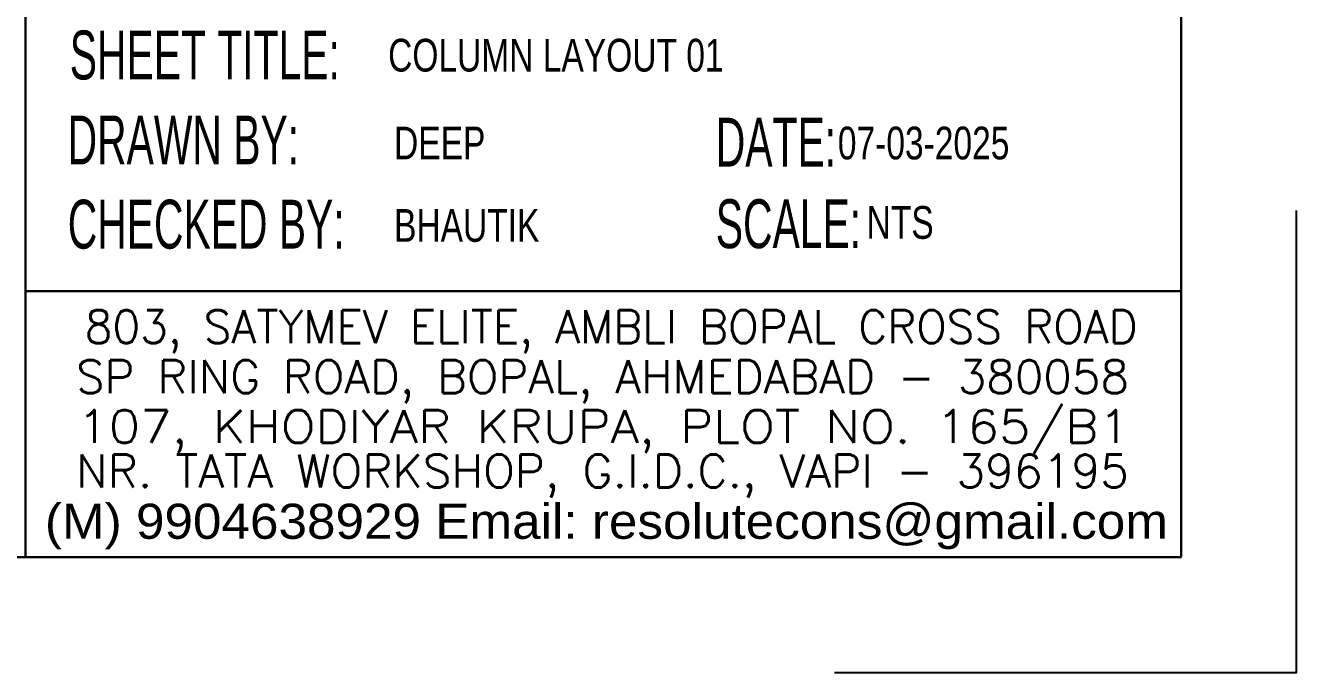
# Model space of a CAD drawing. Header units: inches. Extents: x 683042 to 921062, y -316188 to -5771.
# Drawn here: x 811276 to 816905, y -302296 to -299430 of the extents above; entities that cross this region are included whole.
import ezdxf
from ezdxf.enums import TextEntityAlignment as Align

# ---------------------------------------------------------------- set-up
doc = ezdxf.new("R2010")
doc.units = ezdxf.units.IN
doc.header["$MEASUREMENT"] = 0
doc.layers.add('R-text', color=7, linetype='Continuous', lineweight=30)
doc.styles.add('ROMANS', font='romans.shx', dxfattribs={"width": 0.8})
doc.styles.add('style1', font='', dxfattribs={"height": 0.2})
doc.styles.add('style3', font='swisscl.ttf', dxfattribs={"height": 0.21})
doc.styles.get('style1').set_extended_font_data('Swis721 BT')

# ---------------------------------------------------------------- blocks, each defined once
blk = doc.blocks.new('DRYG')
at = {"color": 1, "lineweight": 30}
blk.add_lwpolyline([(2022058.1, -490432.8), (2025058.1, -490432.8)], dxfattribs=at)
at = {"layer": 'R-text', "color": 1, "lineweight": 40, "style": 'style1', "width": 0.598233}
for s, height, p in [('SHEET TITLE:', 126.899, (2022173.2, -489882.8)), ('DRAWN BY:', 126.9, (2022167.7, -490103.6)), ('DATE:', 126.9, (2023850.4, -490109.2)), ('CHECKED BY:', 126.899, (2022168, -490322.1)), ('SCALE:', 126.9, (2023850.4, -490321))]:
    blk.add_text(s, height=height, dxfattribs=at).set_placement(p)
at = {"layer": 'R-text', "lineweight": 18, "style": 'ROMANS'}
for s, width, p, p2 in [('803, SATYMEV ELITE, AMBLI BOPAL CROSS ROAD', 0.853119, (2022212.3, -490567.7), (2024945.7, -490567.7)), ('SP RING ROAD, BOPAL, AHMEDABAD - 380058', 0.878768, (2022189.6, -490697.5), (2024923, -490697.5)), ('107, KHODIYAR KRUPA, PLOT NO. 165/B1', 0.984272, (2022192.3, -490826.7), (2024925.7, -490826.7)), ('NR. TATA WORKSHOP, G.I.D.C., VAPI - 396195', 0.885715, (2022189.6, -490942.1), (2024923, -490942.1))]:
    blk.add_text(s, height=85.386, dxfattribs=dict(at, width=width)).set_placement(p, p2, align=Align.FIT)
at = {"layer": 'R-text', "style": 'style1', "width": 0.857472}
blk.add_text('(M) 9904638929 Email: resolutecons@gmail.com', height=91.079, dxfattribs=at).set_placement((2022108.7, -491075.8), (2025024.3, -491075.8), align=Align.FIT)

msp = doc.modelspace()

# ---------------------------------------------------------------- linework, layer by layer
at = {"color": 1, "lineweight": 30}
for points in [[(816393.156, -301784.502), (780031.548, -301784.502), (780031.548, -250364.046), (816393.156, -250364.046)], [(811276.322, -296667.668), (816393.156, -296667.668), (816393.156, -301784.502), (811276.322, -301784.502)]]:
    msp.add_lwpolyline(points, close=True, dxfattribs=at)
msp.add_lwpolyline([(814858.106, -302296.185), (816904.839, -302296.185), (816904.839, -300249.451)])

# ---------------------------------------------------------------- block references
at = {"xscale": 1.705611203420421, "yscale": 1.705611203420421, "zscale": 1.705611203420421}
msp.add_blockref('DRYG', (-2637568.68, 535880.647), dxfattribs=at)

# ---------------------------------------------------------------- texts
at = {"color": 5, "style": 'style3'}
for s, height, p in [('COLUMN LAYOUT 01', 144.87914, (812882.398, -299634.1)), ('DEEP', 144.8791, (812908.654, -300023.099)), ('07-03-2025', 144.8791, (814873.697, -300023.099)), ('BHAUTIK', 144.8791, (812908.654, -300388.068)), ('NTS', 144.8791, (815001.099, -300374.85))]:
    msp.add_text(s, height=height, dxfattribs=at).set_placement(p)

doc.saveas('drawing.dxf')
